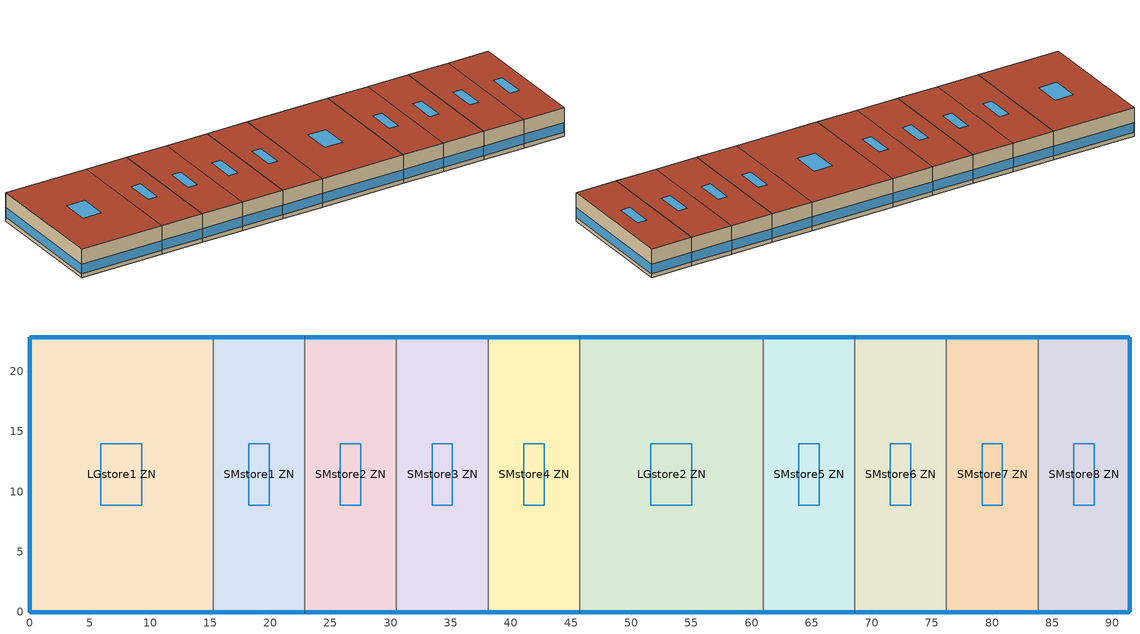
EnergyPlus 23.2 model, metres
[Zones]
LGstore1 ZN
 floor ground (BTAP-Grnd-Floor-Mass:U-0.757): 15.24,22.86 15.24,0 0,0 0,22.86 z0
 wall outside (BTAP-Ext-Wall-Mass:U-0.21): 15.24,22.86 0,22.86 0,0 15.24,0 z0:5.18
 wall to SMstore1 ZN (BTAP-Int-Wall): 15.24,0 15.24,22.86 z0:5.18
 window (BTAP-Ext-FixedWindow:U=0.220 SHGC=0.600): 0.03,0 15.21,0 / 0,22.83 0,0.03 / 15.21,22.86 0.03,22.86 z0.76:2.49
 roof outside (BTAP-Ext-Roof-Metal:U-0.162): 15.24,0 15.24,22.86 0,22.86 0,0 z5.18
 skylight (BTAP-Ext-Skylights:U=0.220 SHGC=0.600): 9.32,8.87 9.32,13.99 5.92,13.99 5.92,8.87 z5.18
LGstore2 ZN
 floor ground (BTAP-Grnd-Floor-Mass:U-0.757): 60.96,22.86 60.96,0 45.72,0 45.72,22.86 z0
 wall outside (BTAP-Ext-Wall-Mass:U-0.21): 45.72,0 60.96,0 / 60.96,22.86 45.72,22.86 z0:5.18
 wall to SMstore4 ZN (BTAP-Int-Wall): 45.72,22.86 45.72,0 z0:5.18
 wall to SMstore5 ZN (BTAP-Int-Wall): 60.96,0 60.96,22.86 z0:5.18
 window (BTAP-Ext-FixedWindow:U=0.220 SHGC=0.600): 45.75,0 60.93,0 / 60.93,22.86 45.75,22.86 z0.76:2.49
 roof outside (BTAP-Ext-Roof-Metal:U-0.162): 60.96,0 60.96,22.86 45.72,22.86 45.72,0 z5.18
 skylight (BTAP-Ext-Skylights:U=0.220 SHGC=0.600): 55.04,8.87 55.04,13.99 51.64,13.99 51.64,8.87 z5.18
SMstore1 ZN
 floor ground (BTAP-Grnd-Floor-Mass:U-0.757): 22.86,22.86 22.86,0 15.24,0 15.24,22.86 z0
 wall outside (BTAP-Ext-Wall-Mass:U-0.21): 15.24,0 22.86,0 / 22.86,22.86 15.24,22.86 z0:5.18
 wall to SMstore2 ZN (BTAP-Int-Wall): 22.86,0 22.86,22.86 z0:5.18
 window (BTAP-Ext-FixedWindow:U=0.220 SHGC=0.600): 15.27,0 22.83,0 / 22.83,22.86 15.27,22.86 z0.76:2.5
 roof outside (BTAP-Ext-Roof-Metal:U-0.162): 22.86,0 22.86,22.86 15.24,22.86 15.24,0 z5.18
 skylight (BTAP-Ext-Skylights:U=0.220 SHGC=0.600): 19.9,8.87 19.9,13.99 18.2,13.99 18.2,8.87 z5.18
SMstore2 ZN
 floor ground (BTAP-Grnd-Floor-Mass:U-0.757): 30.48,22.86 30.48,0 22.86,0 22.86,22.86 z0
 wall outside (BTAP-Ext-Wall-Mass:U-0.21): 22.86,0 30.48,0 / 30.48,22.86 22.86,22.86 z0:5.18
 wall to SMstore3 ZN (BTAP-Int-Wall): 30.48,0 30.48,22.86 z0:5.18
 window (BTAP-Ext-FixedWindow:U=0.220 SHGC=0.600): 22.89,0 30.45,0 / 30.45,22.86 22.89,22.86 z0.76:2.5
 roof outside (BTAP-Ext-Roof-Metal:U-0.162): 30.48,0 30.48,22.86 22.86,22.86 22.86,0 z5.18
 skylight (BTAP-Ext-Skylights:U=0.220 SHGC=0.600): 27.52,8.87 27.52,13.99 25.82,13.99 25.82,8.87 z5.18
SMstore3 ZN
 floor ground (BTAP-Grnd-Floor-Mass:U-0.757): 38.1,22.86 38.1,0 30.48,0 30.48,22.86 z0
 wall outside (BTAP-Ext-Wall-Mass:U-0.21): 30.48,0 38.1,0 / 38.1,22.86 30.48,22.86 z0:5.18
 wall to SMstore4 ZN (BTAP-Int-Wall): 38.1,0 38.1,22.86 z0:5.18
 window (BTAP-Ext-FixedWindow:U=0.220 SHGC=0.600): 30.51,0 38.07,0 / 38.07,22.86 30.51,22.86 z0.76:2.5
 roof outside (BTAP-Ext-Roof-Metal:U-0.162): 38.1,0 38.1,22.86 30.48,22.86 30.48,0 z5.18
 skylight (BTAP-Ext-Skylights:U=0.220 SHGC=0.600): 35.14,8.87 35.14,13.99 33.44,13.99 33.44,8.87 z5.18
SMstore4 ZN
 floor ground (BTAP-Grnd-Floor-Mass:U-0.757): 45.72,22.86 45.72,0 38.1,0 38.1,22.86 z0
 wall outside (BTAP-Ext-Wall-Mass:U-0.21): 38.1,0 45.72,0 / 45.72,22.86 38.1,22.86 z0:5.18
 window (BTAP-Ext-FixedWindow:U=0.220 SHGC=0.600): 38.13,0 45.69,0 / 45.69,22.86 38.13,22.86 z0.76:2.5
 roof outside (BTAP-Ext-Roof-Metal:U-0.162): 45.72,0 45.72,22.86 38.1,22.86 38.1,0 z5.18
 skylight (BTAP-Ext-Skylights:U=0.220 SHGC=0.600): 42.76,8.87 42.76,13.99 41.06,13.99 41.06,8.87 z5.18
SMstore5 ZN
 floor ground (BTAP-Grnd-Floor-Mass:U-0.757): 68.58,22.86 68.58,0 60.96,0 60.96,22.86 z0
 wall outside (BTAP-Ext-Wall-Mass:U-0.21): 60.96,0 68.58,0 / 68.58,22.86 60.96,22.86 z0:5.18
 wall to SMstore6 ZN (BTAP-Int-Wall): 68.58,0 68.58,22.86 z0:5.18
 window (BTAP-Ext-FixedWindow:U=0.220 SHGC=0.600): 60.99,0 68.55,0 / 68.55,22.86 60.99,22.86 z0.76:2.5
 roof outside (BTAP-Ext-Roof-Metal:U-0.162): 68.58,0 68.58,22.86 60.96,22.86 60.96,0 z5.18
 skylight (BTAP-Ext-Skylights:U=0.220 SHGC=0.600): 65.62,8.87 65.62,13.99 63.92,13.99 63.92,8.87 z5.18
SMstore6 ZN
 floor ground (BTAP-Grnd-Floor-Mass:U-0.757): 76.2,22.86 76.2,0 68.58,0 68.58,22.86 z0
 wall outside (BTAP-Ext-Wall-Mass:U-0.21): 68.58,0 76.2,0 / 76.2,22.86 68.58,22.86 z0:5.18
 wall to SMstore7 ZN (BTAP-Int-Wall): 76.2,0 76.2,22.86 z0:5.18
 window (BTAP-Ext-FixedWindow:U=0.220 SHGC=0.600): 68.61,0 76.17,0 / 76.17,22.86 68.61,22.86 z0.76:2.5
 roof outside (BTAP-Ext-Roof-Metal:U-0.162): 76.2,0 76.2,22.86 68.58,22.86 68.58,0 z5.18
 skylight (BTAP-Ext-Skylights:U=0.220 SHGC=0.600): 73.24,8.87 73.24,13.99 71.54,13.99 71.54,8.87 z5.18
SMstore7 ZN
 floor ground (BTAP-Grnd-Floor-Mass:U-0.757): 83.82,22.86 83.82,0 76.2,0 76.2,22.86 z0
 wall outside (BTAP-Ext-Wall-Mass:U-0.21): 76.2,0 83.82,0 / 83.82,22.86 76.2,22.86 z0:5.18
 wall to SMstore8 ZN (BTAP-Int-Wall): 83.82,0 83.82,22.86 z0:5.18
 window (BTAP-Ext-FixedWindow:U=0.220 SHGC=0.600): 76.23,0 83.79,0 / 83.79,22.86 76.23,22.86 z0.76:2.5
 roof outside (BTAP-Ext-Roof-Metal:U-0.162): 83.82,0 83.82,22.86 76.2,22.86 76.2,0 z5.18
 skylight (BTAP-Ext-Skylights:U=0.220 SHGC=0.600): 80.86,8.87 80.86,13.99 79.16,13.99 79.16,8.87 z5.18
SMstore8 ZN
 floor ground (BTAP-Grnd-Floor-Mass:U-0.757): 91.44,22.86 91.44,0 83.82,0 83.82,22.86 z0
 wall outside (BTAP-Ext-Wall-Mass:U-0.21): 83.82,0 91.44,0 91.44,22.86 83.82,22.86 z0:5.18
 window (BTAP-Ext-FixedWindow:U=0.220 SHGC=0.600): 83.85,0 91.41,0 / 91.41,22.86 83.85,22.86 z0.76:2.5; 91.44,0.03 91.44,22.83 z0.76:2.49
 roof outside (BTAP-Ext-Roof-Metal:U-0.162): 91.44,0 91.44,22.86 83.82,22.86 83.82,0 z5.18
 skylight (BTAP-Ext-Skylights:U=0.220 SHGC=0.600): 88.48,8.87 88.48,13.99 86.78,13.99 86.78,8.87 z5.18
[Building]
RetailStripmall
[Site:Location]
Calgary Intl AP_AB_CAN: Latitude {deg}=51.11; Longitude {deg}=-114.02; Time Zone {hr}=-7; Elevation {m}=1084.1
[Site:GroundTemperature:BuildingSurface]
19.527, 19.502, 19.536, 19.598, 20.002, 21.64, 22.225, 22.375, 21.449, 20.121, 19.802, 19.633
[Site:GroundTemperature:Deep]
4, 1.3, -0.4, -0.9, 0.1, 2.3, 5.2, 8, 9.9, 10.3, 9.2, 7
[Site:GroundTemperature:FCfactorMethod]
January Ground Temperature {C}=5.5; February Ground Temperature {C}=-2; March Ground Temperature {C}=-7.6; April Ground Temperature {C}=-6.3; May Ground Temperature {C}=-6.6; June Ground Temperature {C}=-0.3; July Ground Temperature {C}=4.9; August Ground Temperature {C}=10.2; September Ground Temperature {C}=13.8; October Ground Temperature {C}=17; November Ground Temperature {C}=16.6; December Ground Temperature {C}=11.1
[Site:GroundTemperature:Shallow]
-1.6, -5.4, -6.4, -5.5, -0.4, 5.3, 10.8, 14.7, 15.8, 14, 9.5, 4
[Site:WaterMainsTemperature]
Calculation Method=Correlation; Annual Average Outdoor Air Temperature {C}=4.69167; Maximum Difference In Monthly Average Outdoor Air Temperatures {deltaC}=24.6
[SizingPeriod:DesignDay] Day of Month=21; Dry-Bulb Temperature Range Modifier Type=DefaultMultipliers; Humidity Condition Type=Wetbulb; Barometric Pressure {Pa}=88961; Rain Indicator=No; Snow Indicator=No; Daylight Saving Time Indicator=No; Begin Environment Reset Mode=FullResetAtBeginEnvironment
Name | Month | Day Type | Maximum Dry-Bulb Temperature {C} | Daily Dry-Bulb Temperature Range {deltaC} | Wetbulb or DewPoint at Maximum Dry-Bulb {C} | Wind Speed {m/s} | Wind Direction {deg} | Solar Model Indicator | ASHRAE Clear Sky Optical Depth for Beam Irradiance (taub) | ASHRAE Clear Sky Optical Depth for Diffuse Irradiance (taud) | Sky Clearness
Calgary Intl AP Ann Clg .4% Condns DB=>MWB | 7 | SummerDesignDay | 28.8 | 12.3 | 16 | 4.5 | 160 | ASHRAETau | 0.34 | 2.419
Calgary Intl AP Ann Clg .4% Condns WB=>MDB | 7 | SummerDesignDay | 25.5 | 12.3 | 17.8 | 4.5 | 160 | ASHRAETau | 0.34 | 2.419
Calgary Intl AP Ann Htg 99.6% Condns DB | 1 | WinterDesignDay | -27.7 | 0 | -27.7 | 2.7 | 200 | ASHRAEClearSky |  |  | 0
[Material] Thermal Absorptance=0.9
Name | Roughness | Thickness {m} | Conductivity {W/m-K} | Density {kg/m3} | Specific Heat {J/kg-K} | Solar Absorptance | Visible Absorptance
1/2IN Gypsum 1 | Smooth | 0.0127 | 0.16 | 784.9 | 830 | 0.4 | 0.4
1IN Stucco 1 | Smooth | 0.0253 | 0.6918 | 1858 | 837 | 0.7 | 0.92
6 in. Normalweight Concrete Floor 1 | MediumRough | 0.1524 | 2.31 | 2322 | 832 | 0.7 | 0.7
8IN CONCRETE HW RefBldg 1 | Rough | 0.2032 | 1.311 | 2240 | 836.8 | 0.7 | 0.7
G01 13mm gypsum board 1 | Smooth | 0.0127 | 0.16 | 800 | 1090 | 0.7 | 0.5
Metal Roof Surface 1 | Smooth | 0.0008 | 45.28 | 7824 | 500 | 0.7 | 0.7
[Material:NoMass] Roughness=Smooth; Thermal Absorptance=0.9; Solar Absorptance=0.7
Name | Thermal Resistance {m2-K/W} | Visible Absorptance
Typical Carpet Pad 2 | 1.25503 | 0.8
Typical Insulation 2 | 4.49096 | 0.7
Typical Insulation 3 | 6.17282 | 0.7
[WindowMaterial:SimpleGlazingSystem]
SimpleGlazing:U=0.220 SHGC=0.600: U-Factor {W/m2-K}=2.2; Solar Heat Gain Coefficient=0.6; Visible Transmittance=0.21
[Construction]
BTAP-Ext-FixedWindow:U=0.220 SHGC=0.600; BTAP-Ext-Skylights:U=0.220 SHGC=0.600: SimpleGlazing:U=0.220 SHGC=0.600
BTAP-Ext-Roof-Metal:U-0.162: Metal Roof Surface 1, Typical Insulation 3
BTAP-Ext-Wall-Mass:U-0.21: 1IN Stucco 1, 8IN CONCRETE HW RefBldg 1, Typical Insulation 2, 1/2IN Gypsum 1
BTAP-Grnd-Floor-Mass:U-0.757: 6 in. Normalweight Concrete Floor 1, Typical Carpet Pad 2
BTAP-Int-Wall: G01 13mm gypsum board 1, G01 13mm gypsum board 1
[Zone] Multiplier=1; Part of Total Floor Area=Yes
LGstore1 ZN; LGstore2 ZN; SMstore1 ZN; SMstore2 ZN; SMstore3 ZN; SMstore4 ZN; SMstore5 ZN; SMstore6 ZN; SMstore7 ZN; SMstore8 ZN
[Space] Space Type=Space Function Sales area
Name | Zone | Volume {m3}
LGstore1 | LGstore1 ZN | 1804.64
LGstore2 | LGstore2 ZN | 1804.64
SMstore1 | SMstore1 ZN | 902.321
SMstore2 | SMstore2 ZN | 902.321
SMstore3 | SMstore3 ZN | 902.321
SMstore4 | SMstore4 ZN | 902.321
SMstore5 | SMstore5 ZN | 902.321
SMstore6 | SMstore6 ZN | 902.321
SMstore7 | SMstore7 ZN | 902.321
SMstore8 | SMstore8 ZN | 902.321
[SpaceList]
Space Function Sales area: SMstore2, SMstore3, LGstore2, SMstore5, SMstore7, LGstore1, SMstore8, SMstore1, SMstore4, SMstore6
[Lights]
Space Function Sales area Lights: Zone or ZoneList or Space or SpaceList=Space Function Sales area; Schedule=NECB-C-Occupancy-NECB-C-Lighting-0.0-0.0-0.67-Light Ruleset; Design Level Calculation Method=Watts/Area; Watts per Zone Floor Area {W/m2}=15.5056; Fraction Radiant=0.5; Fraction Visible=0.2; Fraction Replaceable=1
[People]
Space Function Sales area People: Zone or ZoneList or Space or SpaceList=Space Function Sales area; Number of People Schedule=NECB-C-Occupancy; Number of People Calculation Method=People/Area; People per Floor Area {person/m2}=0.0333454; Fraction Radiant=0.3; Activity Level Schedule=NECB-Activity; Work Efficiency Schedule=Work Efficiency Schedule; Clothing Insulation Schedule=Clothing Schedule; Air Velocity Schedule=Air Velocity Schedule
[ElectricEquipment]
Space Function Sales area Elec Equip: Zone or ZoneList or Space or SpaceList=Space Function Sales area; Schedule=NECB-C-Electric-Equipment; Design Level Calculation Method=Watts/Area; Watts per Zone Floor Area {W/m2}=2.50091; Fraction Radiant=0.5
[ZoneInfiltration:DesignFlowRate] Schedule=Always On Discrete; Design Flow Rate Calculation Method=Flow/ExteriorArea; Flow Rate per Exterior Surface Area {m3/s-m2}=0.00025; Constant Term Coefficient=0; Temperature Term Coefficient=0; Velocity Term Coefficient=0.224; Velocity Squared Term Coefficient=0
Name | Zone or ZoneList or Space or SpaceList
LGstore1 Infiltration | LGstore1
LGstore2 Infiltration | LGstore2
SMstore1 Infiltration | SMstore1
SMstore2 Infiltration | SMstore2
SMstore3 Infiltration | SMstore3
SMstore4 Infiltration | SMstore4
SMstore5 Infiltration | SMstore5
SMstore6 Infiltration | SMstore6
SMstore7 Infiltration | SMstore7
SMstore8 Infiltration | SMstore8
[ZoneControl:Thermostat] Temperature Difference Between Cutout And Setpoint {deltaC}=0
Name | Zone or ZoneList | Control Type Schedule | Control 1
LGstore1 ZN Thermostat | LGstore1 ZN | LGstore1 ZN Thermostat Schedule | Space Function Sales area Thermostat 11
LGstore2 ZN Thermostat | LGstore2 ZN | LGstore2 ZN Thermostat Schedule | Space Function Sales area Thermostat 12
SMstore1 ZN Thermostat | SMstore1 ZN | SMstore1 ZN Thermostat Schedule | Space Function Sales area Thermostat 13
SMstore2 ZN Thermostat | SMstore2 ZN | SMstore2 ZN Thermostat Schedule | Space Function Sales area Thermostat 14
SMstore3 ZN Thermostat | SMstore3 ZN | SMstore3 ZN Thermostat Schedule | Space Function Sales area Thermostat 15
SMstore4 ZN Thermostat | SMstore4 ZN | SMstore4 ZN Thermostat Schedule | Space Function Sales area Thermostat 16
SMstore5 ZN Thermostat | SMstore5 ZN | SMstore5 ZN Thermostat Schedule | Space Function Sales area Thermostat 17
SMstore6 ZN Thermostat | SMstore6 ZN | SMstore6 ZN Thermostat Schedule | Space Function Sales area Thermostat 18
SMstore7 ZN Thermostat | SMstore7 ZN | SMstore7 ZN Thermostat Schedule | Space Function Sales area Thermostat 19
SMstore8 ZN Thermostat | SMstore8 ZN | SMstore8 ZN Thermostat Schedule | Space Function Sales area Thermostat 20
[ThermostatSetpoint:DualSetpoint] Heating Setpoint Temperature Schedule=NECB-C-Thermostat Setpoint-Heating; Cooling Setpoint Temperature Schedule=NECB-C-Thermostat Setpoint-Cooling
Space Function Sales area Thermostat 11; Space Function Sales area Thermostat 12; Space Function Sales area Thermostat 13; Space Function Sales area Thermostat 14; Space Function Sales area Thermostat 15; Space Function Sales area Thermostat 16; Space Function Sales area Thermostat 17; Space Function Sales area Thermostat 18; Space Function Sales area Thermostat 19; Space Function Sales area Thermostat 20
[ZoneHVAC:IdealLoadsAirSystem] Design Specification Outdoor Air Object=Space Function Sales area Ventilation
Zone HVAC Ideal Loads Air System 1; Zone HVAC Ideal Loads Air System 2; Zone HVAC Ideal Loads Air System 3; Zone HVAC Ideal Loads Air System 4; Zone HVAC Ideal Loads Air System 5; Zone HVAC Ideal Loads Air System 6; Zone HVAC Ideal Loads Air System 7; Zone HVAC Ideal Loads Air System 8; Zone HVAC Ideal Loads Air System 9; Zone HVAC Ideal Loads Air System 10
[DesignSpecification:OutdoorAir]
Space Function Sales area Ventilation: Outdoor Air Method=Sum; Outdoor Air Flow per Person {m3/s-person}=0; Outdoor Air Flow per Zone Floor Area {m3/s-m2}=0.001524; Outdoor Air Flow per Zone {m3/s}=0; Outdoor Air Flow Air Changes per Hour {1/hr}=0
[Zone equipment]
LGstore1 ZN: Zone HVAC Ideal Loads Air System 1
LGstore2 ZN: Zone HVAC Ideal Loads Air System 2
SMstore1 ZN: Zone HVAC Ideal Loads Air System 3
SMstore2 ZN: Zone HVAC Ideal Loads Air System 4
SMstore3 ZN: Zone HVAC Ideal Loads Air System 5
SMstore4 ZN: Zone HVAC Ideal Loads Air System 6
SMstore5 ZN: Zone HVAC Ideal Loads Air System 7
SMstore6 ZN: Zone HVAC Ideal Loads Air System 8
SMstore7 ZN: Zone HVAC Ideal Loads Air System 9
SMstore8 ZN: Zone HVAC Ideal Loads Air System 10
[Sizing:Zone] Zone Cooling Design Supply Air Temperature Input Method=SupplyAirTemperature; Zone Cooling Design Supply Air Temperature {C}=14; Zone Cooling Design Supply Air Temperature Difference {deltaC}=11.11; Zone Heating Design Supply Air Temperature Input Method=SupplyAirTemperature; Zone Heating Design Supply Air Temperature {C}=40; Zone Heating Design Supply Air Temperature Difference {deltaC}=11.11; Zone Cooling Design Supply Air Humidity Ratio {kgWater/kgDryAir}=0.0085; Zone Heating Design Supply Air Humidity Ratio {kgWater/kgDryAir}=0.008; Cooling Design Air Flow Method=DesignDay; Cooling Design Air Flow Rate {m3/s}=0; Cooling Minimum Air Flow per Zone Floor Area {m3/s-m2}=0.000762; Cooling Minimum Air Flow {m3/s}=0; Cooling Minimum Air Flow Fraction=0; Heating Design Air Flow Method=DesignDay; Heating Design Air Flow Rate {m3/s}=0; Heating Maximum Air Flow per Zone Floor Area {m3/s-m2}=0.002032; Heating Maximum Air Flow {m3/s}=0.141576; Heating Maximum Air Flow Fraction=0.3; Account for Dedicated Outdoor Air System=No; Zone Load Sizing Method=Sensible Load Only No Latent Load; Zone Latent Cooling Design Supply Air Humidity Ratio Input Method=HumidityRatioDifference; Zone Cooling Design Supply Air Humidity Ratio Difference {kgWater/kgDryAir}=0.005; Zone Latent Heating Design Supply Air Humidity Ratio Input Method=HumidityRatioDifference; Zone Humidification Design Supply Air Humidity Ratio Difference {kgWater/kgDryAir}=0.005
Name | Design Specification Outdoor Air Object
LGstore1 ZN | LGstore1 ZN DSOA Space List
LGstore2 ZN | LGstore2 ZN DSOA Space List
SMstore1 ZN | SMstore1 ZN DSOA Space List
SMstore2 ZN | SMstore2 ZN DSOA Space List
SMstore3 ZN | SMstore3 ZN DSOA Space List
SMstore4 ZN | SMstore4 ZN DSOA Space List
SMstore5 ZN | SMstore5 ZN DSOA Space List
SMstore6 ZN | SMstore6 ZN DSOA Space List
SMstore7 ZN | SMstore7 ZN DSOA Space List
SMstore8 ZN | SMstore8 ZN DSOA Space List
[DesignSpecification:OutdoorAir:SpaceList] Space Design Specification Outdoor Air Object Name 1=Space Function Sales area Ventilation
Name | Space Name 1
LGstore1 ZN DSOA Space List | LGstore1
LGstore2 ZN DSOA Space List | LGstore2
SMstore1 ZN DSOA Space List | SMstore1
SMstore2 ZN DSOA Space List | SMstore2
SMstore3 ZN DSOA Space List | SMstore3
SMstore4 ZN DSOA Space List | SMstore4
SMstore5 ZN DSOA Space List | SMstore5
SMstore6 ZN DSOA Space List | SMstore6
SMstore7 ZN DSOA Space List | SMstore7
SMstore8 ZN DSOA Space List | SMstore8
[Schedule:Day:Interval]
NECB-C-Occupancy-NECB-C-Lighting-0.0-0.0-0.67-Sun|Hol-Light Day; NECB-C-Electric-Equipment Sun|Hol Day: No, 08:00, 0.05, 09:00, 0.5, 19:00, 0.9, 24:00, 0.05
NECB-C-Occupancy-NECB-C-Lighting-0.0-0.0-0.67-Default|Wkdy-Light Day; NECB-C-Occupancy-NECB-C-Lighting-0.0-0.0-0.67-Sat-Light Day; NECB-C-Occupancy-NECB-C-Lighting-0.0-0.0-0.67-Light Default; NECB-C-Electric-Equipment Default|Wkdy Day; NECB-C-Electric-Equipment Sat Day; NECB-C-Electric-Equipment Default: No, 08:00, 0.05, 09:00, 0.5, 19:00, 0.9, 20:00, 0.6, 21:00, 0.5, 24:00, 0.05
NECB-C-Occupancy Sun|Hol Day: No, 08:00, 0, 09:00, 0.1, 10:00, 0.2, 11:00, 0.5, 12:00, 0.6, 13:00, 0.8, 16:00, 0.9, 17:00, 0.8, 18:00, 0.7, 19:00, 0.5, 24:00, 0
NECB-C-Occupancy Default|Wkdy Day; NECB-C-Occupancy Default: No, 08:00, 0, 09:00, 0.1, 10:00, 0.2, 12:00, 0.5, 16:00, 0.7, 17:00, 0.8, 18:00, 0.7, 19:00, 0.5, 21:00, 0.3, 24:00, 0
NECB-C-Occupancy Sat Day: No, 08:00, 0, 09:00, 0.1, 10:00, 0.2, 11:00, 0.5, 12:00, 0.6, 13:00, 0.8, 16:00, 0.9, 17:00, 0.8, 18:00, 0.7, 19:00, 0.5, 21:00, 0.2, 24:00, 0
NECB-Activity Default; NECB-Activity Summer Design Day; NECB-Activity Winter Design Day: No, 24:00, 130
Work Efficiency Schedule Default: No, 24:00, 0
Clothing Schedule Default Winter Clothes: No, 24:00, 1
Air Velocity Schedule Default: No, 24:00, 0.2
NECB-C-Thermostat Setpoint-Heating Sun|Hol Day: No, 09:00, 18, 10:00, 20, 19:00, 22, 24:00, 18
NECB-C-Thermostat Setpoint-Heating Default|Wkdy Day; NECB-C-Thermostat Setpoint-Heating Sat Day; NECB-C-Thermostat Setpoint-Heating Default: No, 07:00, 18, 08:00, 20, 21:00, 22, 24:00, 18
NECB-C-Thermostat Setpoint-Cooling Sun|Hol Day: No, 07:00, 35, 19:00, 24, 24:00, 35
NECB-C-Thermostat Setpoint-Cooling Default|Wkdy Day; NECB-C-Thermostat Setpoint-Cooling Sat Day; NECB-C-Thermostat Setpoint-Cooling Default: No, 07:00, 35, 21:00, 24, 24:00, 35
[Schedule:Week:Daily]
NECB-C-Occupancy-NECB-C-Lighting-0.0-0.0-0.67-Light Ruleset Week Rule - Jan1-Dec31: NECB-C-Occupancy-NECB-C-Lighting-0.0-0.0-0.67-Sun|Hol-Light Day, NECB-C-Occupancy-NECB-C-Lighting-0.0-0.0-0.67-Default|Wkdy-Light Day, NECB-C-Occupancy-NECB-C-Lighting-0.0-0.0-0.67-Default|Wkdy-Light Day, NECB-C-Occupancy-NECB-C-Lighting-0.0-0.0-0.67-Default|Wkdy-Light Day, NECB-C-Occupancy-NECB-C-Lighting-0.0-0.0-0.67-Default|Wkdy-Light Day, NECB-C-Occupancy-NECB-C-Lighting-0.0-0.0-0.67-Default|Wkdy-Light Day, NECB-C-Occupancy-NECB-C-Lighting-0.0-0.0-0.67-Sat-Light Day, NECB-C-Occupancy-NECB-C-Lighting-0.0-0.0-0.67-Light Default, NECB-C-Occupancy-NECB-C-Lighting-0.0-0.0-0.67-Light Default, NECB-C-Occupancy-NECB-C-Lighting-0.0-0.0-0.67-Light Default, NECB-C-Occupancy-NECB-C-Lighting-0.0-0.0-0.67-Light Default, NECB-C-Occupancy-NECB-C-Lighting-0.0-0.0-0.67-Light Default
NECB-C-Occupancy Week Rule - Jan1-Dec31: NECB-C-Occupancy Sun|Hol Day, NECB-C-Occupancy Default|Wkdy Day, NECB-C-Occupancy Default|Wkdy Day, NECB-C-Occupancy Default|Wkdy Day, NECB-C-Occupancy Default|Wkdy Day, NECB-C-Occupancy Default|Wkdy Day, NECB-C-Occupancy Sat Day, NECB-C-Occupancy Default, NECB-C-Occupancy Default, NECB-C-Occupancy Default, NECB-C-Occupancy Default, NECB-C-Occupancy Default
NECB-Activity Week Rule - Jan1-Dec31: NECB-Activity Default, NECB-Activity Default, NECB-Activity Default, NECB-Activity Default, NECB-Activity Default, NECB-Activity Default, NECB-Activity Default, NECB-Activity Default, NECB-Activity Summer Design Day, NECB-Activity Winter Design Day, NECB-Activity Default, NECB-Activity Default
Work Efficiency Schedule Week Rule - Jan1-Dec31: Work Efficiency Schedule Default, Work Efficiency Schedule Default, Work Efficiency Schedule Default, Work Efficiency Schedule Default, Work Efficiency Schedule Default, Work Efficiency Schedule Default, Work Efficiency Schedule Default, Work Efficiency Schedule Default, Work Efficiency Schedule Default, Work Efficiency Schedule Default, Work Efficiency Schedule Default, Work Efficiency Schedule Default
Clothing Schedule Week Rule - Jan1-Dec31: Clothing Schedule Default Winter Clothes, Clothing Schedule Default Winter Clothes, Clothing Schedule Default Winter Clothes, Clothing Schedule Default Winter Clothes, Clothing Schedule Default Winter Clothes, Clothing Schedule Default Winter Clothes, Clothing Schedule Default Winter Clothes, Clothing Schedule Default Winter Clothes, Clothing Schedule Default Winter Clothes, Clothing Schedule Default Winter Clothes, Clothing Schedule Default Winter Clothes, Clothing Schedule Default Winter Clothes
Air Velocity Schedule Week Rule - Jan1-Dec31: Air Velocity Schedule Default, Air Velocity Schedule Default, Air Velocity Schedule Default, Air Velocity Schedule Default, Air Velocity Schedule Default, Air Velocity Schedule Default, Air Velocity Schedule Default, Air Velocity Schedule Default, Air Velocity Schedule Default, Air Velocity Schedule Default, Air Velocity Schedule Default, Air Velocity Schedule Default
NECB-C-Electric-Equipment Week Rule - Jan1-Dec31: NECB-C-Electric-Equipment Sun|Hol Day, NECB-C-Electric-Equipment Default|Wkdy Day, NECB-C-Electric-Equipment Default|Wkdy Day, NECB-C-Electric-Equipment Default|Wkdy Day, NECB-C-Electric-Equipment Default|Wkdy Day, NECB-C-Electric-Equipment Default|Wkdy Day, NECB-C-Electric-Equipment Sat Day, NECB-C-Electric-Equipment Default, NECB-C-Electric-Equipment Default, NECB-C-Electric-Equipment Default, NECB-C-Electric-Equipment Default, NECB-C-Electric-Equipment Default
NECB-C-Thermostat Setpoint-Heating Week Rule - Jan1-Dec31: NECB-C-Thermostat Setpoint-Heating Sun|Hol Day, NECB-C-Thermostat Setpoint-Heating Default|Wkdy Day, NECB-C-Thermostat Setpoint-Heating Default|Wkdy Day, NECB-C-Thermostat Setpoint-Heating Default|Wkdy Day, NECB-C-Thermostat Setpoint-Heating Default|Wkdy Day, NECB-C-Thermostat Setpoint-Heating Default|Wkdy Day, NECB-C-Thermostat Setpoint-Heating Sat Day, NECB-C-Thermostat Setpoint-Heating Default, NECB-C-Thermostat Setpoint-Heating Default, NECB-C-Thermostat Setpoint-Heating Default, NECB-C-Thermostat Setpoint-Heating Default, NECB-C-Thermostat Setpoint-Heating Default
NECB-C-Thermostat Setpoint-Cooling Week Rule - Jan1-Dec31: NECB-C-Thermostat Setpoint-Cooling Sun|Hol Day, NECB-C-Thermostat Setpoint-Cooling Default|Wkdy Day, NECB-C-Thermostat Setpoint-Cooling Default|Wkdy Day, NECB-C-Thermostat Setpoint-Cooling Default|Wkdy Day, NECB-C-Thermostat Setpoint-Cooling Default|Wkdy Day, NECB-C-Thermostat Setpoint-Cooling Default|Wkdy Day, NECB-C-Thermostat Setpoint-Cooling Sat Day, NECB-C-Thermostat Setpoint-Cooling Default, NECB-C-Thermostat Setpoint-Cooling Default, NECB-C-Thermostat Setpoint-Cooling Default, NECB-C-Thermostat Setpoint-Cooling Default, NECB-C-Thermostat Setpoint-Cooling Default
[Schedule:Year]
NECB-C-Occupancy-NECB-C-Lighting-0.0-0.0-0.67-Light Ruleset: NECB-C-Occupancy-NECB-C-Lighting-0.0-0.0-0.67-Light Ruleset Week Rule - Jan1-Dec31, 1, 1, 12, 31
NECB-C-Occupancy: NECB-C-Occupancy Week Rule - Jan1-Dec31, 1, 1, 12, 31
NECB-Activity: NECB-Activity Week Rule - Jan1-Dec31, 1, 1, 12, 31
Work Efficiency Schedule: Work Efficiency Schedule Week Rule - Jan1-Dec31, 1, 1, 12, 31
Clothing Schedule: Clothing Schedule Week Rule - Jan1-Dec31, 1, 1, 12, 31
Air Velocity Schedule: Air Velocity Schedule Week Rule - Jan1-Dec31, 1, 1, 12, 31
NECB-C-Electric-Equipment: NECB-C-Electric-Equipment Week Rule - Jan1-Dec31, 1, 1, 12, 31
NECB-C-Thermostat Setpoint-Heating: NECB-C-Thermostat Setpoint-Heating Week Rule - Jan1-Dec31, 1, 1, 12, 31
NECB-C-Thermostat Setpoint-Cooling: NECB-C-Thermostat Setpoint-Cooling Week Rule - Jan1-Dec31, 1, 1, 12, 31
[Schedule:Compact]
LGstore1 ZN Thermostat Schedule; LGstore2 ZN Thermostat Schedule; SMstore1 ZN Thermostat Schedule; SMstore2 ZN Thermostat Schedule; SMstore3 ZN Thermostat Schedule; SMstore4 ZN Thermostat Schedule; SMstore5 ZN Thermostat Schedule; SMstore6 ZN Thermostat Schedule; SMstore7 ZN Thermostat Schedule; SMstore8 ZN Thermostat Schedule: Through: 12/31, For: AllDays, Until: 24:00, 4
[Schedule:Constant]
Always On Discrete: Hourly Value=1
